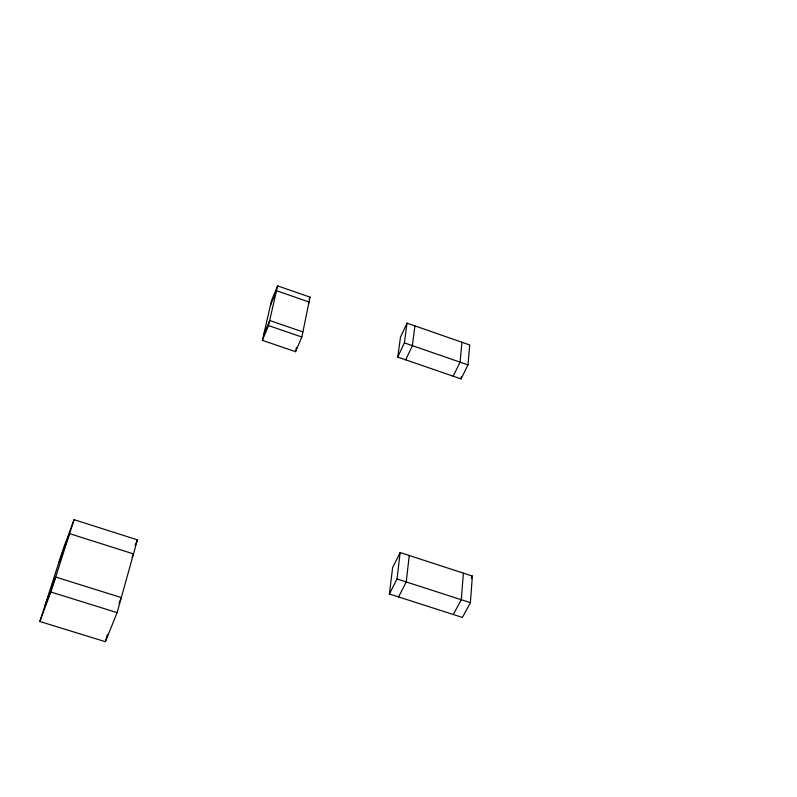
<?xml version="1.0" encoding="UTF-8"?>
<svg xmlns="http://www.w3.org/2000/svg" width="797" height="797" viewBox="0 0 797 797"><rect width="100%" height="100%" fill="white"/><g stroke="black" fill="none" stroke-linecap="round" stroke-linejoin="round"><path stroke-width="1.2" d="M470.389 602.662L472.382 576.062L400.164 552.55L392.652 567.474L389.394 593.974L462.399 617.426L470.389 602.662L397.016 578.961L400.164 552.55M463.406 573.143L461.274 599.723L453.324 614.517M467.978 364.887L469.742 344.971L407.028 323.144L400.463 337.27L397.753 357.106L461.055 378.914L467.978 364.887L404.388 342.879L407.028 323.144M461.055 378.914L461.274 376.563M461.941 342.262L460.068 362.157L453.184 376.204M409.25 555.499L406.241 581.949L398.58 596.923M414.908 325.883L412.378 345.649L405.703 359.845M301.854 337.021L310.023 297.132L277.615 285.874L271.598 300.439L262.372 340.349L295.567 351.686L301.854 337.021L268.509 325.575L277.615 285.874M295.567 351.686L296.414 347.582M117.109 612.634L137.403 539.858L74.081 519.664L63.282 548.734L39.85 621.501L105.403 641.705L117.109 612.634L50.859 592.012L39.85 621.501M105.732 640.539L107.366 634.721M50.859 592.012L74.081 519.664M58.749 562.792L69.598 533.641L133.488 553.915L132.113 557.352M44.702 606.437L55.66 577.038L121.303 597.571L118.982 603.349M135.111 545.586L137.403 539.858M270.472 305.311L276.509 290.716L309.027 301.993L308.339 303.617M263.558 335.238L269.675 320.494L302.9 331.911M262.372 340.349L268.509 325.575M309.077 299.353L310.023 297.132M397.753 357.106L404.388 342.879M389.394 593.974L397.016 578.961M471.256 578.164L472.382 576.062"/></g></svg>
